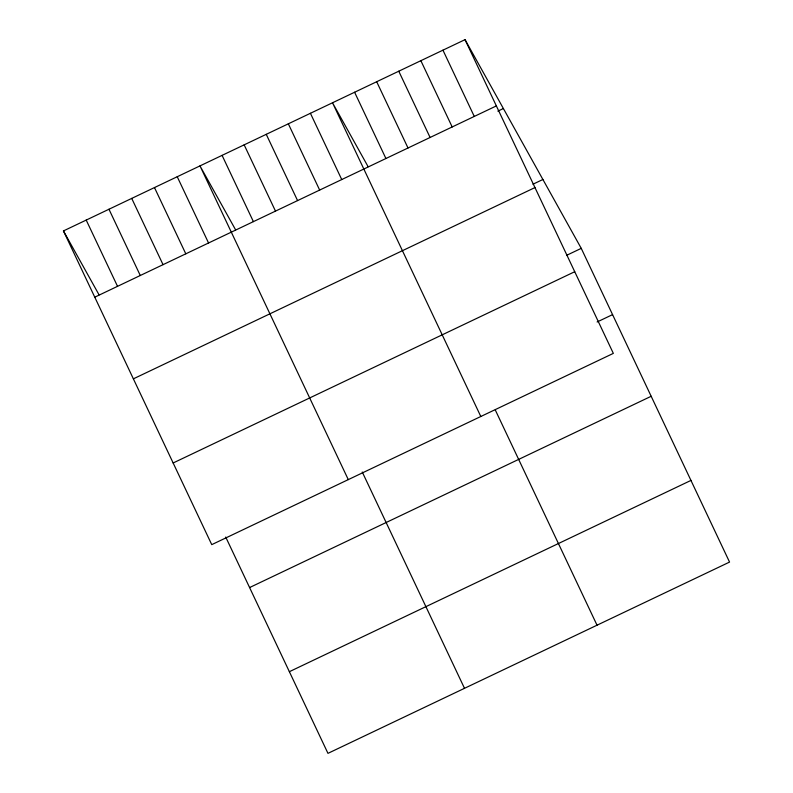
<?xml version="1.0" encoding="UTF-8"?>
<svg xmlns="http://www.w3.org/2000/svg" width="793" height="793" viewBox="0 0 793 793"><rect width="100%" height="100%" fill="white"/><g stroke="black" fill="none" stroke-linecap="round" stroke-linejoin="round"><path stroke-width="1.19" d="M465.035 39.65L613.336 353.381L211.751 544.642L63.45 230.922L465.035 39.65L581.249 248.358L729.55 562.078L327.965 753.35L225.718 537.049M94.773 297.177L496.359 105.915M497.865 111.149L503.386 108.522M532.965 184.214L542.898 179.486M133.373 378.846L534.958 187.574M566.896 255.197L581.249 248.358M173.142 462.983L574.727 271.712M597.109 321.988L612.573 314.623M249.597 587.554L651.172 396.282M289.366 671.691L690.951 480.419M368.121 166.718L332.515 102.773L480.806 416.494M235.6 229.841L199.985 165.886L348.286 479.616M63.45 230.922L99.066 294.867M442.95 50.167L474.273 116.432M420.865 60.694L452.179 126.949M398.77 71.211L430.093 137.476M376.685 81.729L408.008 147.994M354.6 92.246L385.923 158.511M495.288 409.971L597.03 625.201M310.42 113.29L341.743 179.555M288.335 123.807L319.658 190.072M266.25 134.324L297.573 200.589M244.165 144.851L275.488 211.107M222.08 155.369L253.403 221.634M362.262 472.013L464.5 688.314M177.236 176.73L208.559 242.985M154.476 187.564L185.8 253.829M131.717 198.399L163.041 264.664M108.968 209.243L140.282 275.508M86.209 220.077L117.533 286.342"/></g></svg>
